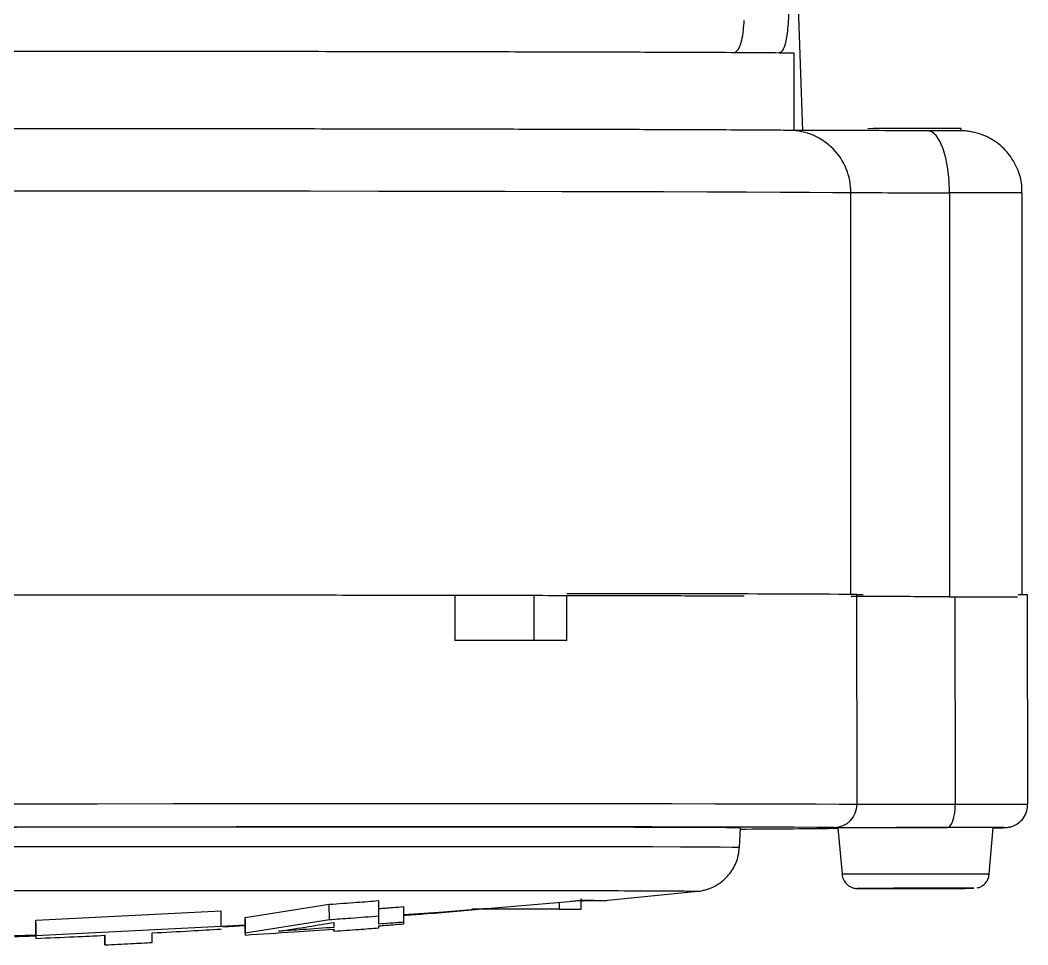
# Model space of a CAD drawing. Header units: millimetres. Extents: x 2462 to 4142, y 835 to 2023.
# Drawn here: x 3087.1 to 3152, y 1093.9 to 1153.5 of the extents above; entities that cross this region are included whole.
import ezdxf

# ---------------------------------------------------------------- set-up
doc = ezdxf.new("R2010")
doc.units = ezdxf.units.MM

msp = doc.modelspace()

# ---------------------------------------------------------------- linework, layer by layer
at = {"color": 7, "linetype": 'Continuous', "lineweight": 25}
for p, q in [((3137.477, 1146.339), (3135.522, 1202.339)), ((3136.903, 1151.357), (3136.903, 1146.357)), ((3147.651, 1146.333), (3147.651, 1146.485)), ((3140.558, 1116.503), (3140.558, 1142.367)), ((3146.904, 1142.352), (3146.904, 1116.353)), ((3151.594, 1116.496), (3151.594, 1142.34)), ((3115.074, 1116.451), (3115.079, 1113.542)), ((3120.183, 1113.542), (3120.178, 1116.434)), ((3122.294, 1113.541), (3122.289, 1116.437)), ((3140.96, 1103), (3140.937, 1116.5)), ((3147.26, 1116.351), (3147.283, 1102.997)), ((3151.951, 1102.992), (3151.928, 1116.492)), ((3133.392, 1100.224), (3133.455, 1101.461)), ((3139.487, 1101.444), (3139.73, 1101.447)), ((3139.728, 1101.471), (3139.994, 1098.485)), ((3141.728, 1101.483), (3141.728, 1101.482)), ((3147.728, 1101.493), (3147.728, 1101.493)), ((3149.471, 1098.501), (3149.728, 1101.488)), ((3149.727, 1101.483), (3149.995, 1101.485)), ((3124.702, 1096.794), (3130.707, 1097.39)), ((3130.711, 1097.391), (3130.706, 1097.39)), ((3130.717, 1097.393), (3130.711, 1097.391)), ((3101.585, 1095.703), (3107.001, 1096.557)), ((3107.003, 1095.552), (3107.001, 1096.557)), ((3110.18, 1095.785), (3110.178, 1096.79)), ((3121.802, 1096.694), (3121.802, 1096.232)), ((3123.203, 1096.232), (3123.203, 1096.932)), ((3124.436, 1096.772), (3123.538, 1096.774)), ((3088.123, 1095.528), (3100.037, 1096.133)), ((3100.038, 1095.13), (3100.037, 1096.133)), ((3111.799, 1095.403), (3111.798, 1096.407)), ((3121.802, 1096.232), (3116.192, 1096.232)), ((3121.802, 1096.232), (3123.203, 1096.232)), ((3088.125, 1094.525), (3088.123, 1095.528)), ((3088.123, 1095.362), (3088.125, 1094.36)), ((3100.038, 1095.148), (3101.586, 1095.238)), ((3101.587, 1094.7), (3101.585, 1095.703)), ((3101.585, 1095.581), (3101.587, 1094.579)), ((3107.003, 1095.552), (3101.587, 1094.7)), ((3107.298, 1095.393), (3107.299, 1095.067)), ((3110.181, 1095.278), (3110.18, 1095.785)), ((3086.75, 1094.541), (3088.125, 1094.594)), ((3100.038, 1095.13), (3088.125, 1094.525)), ((3095.61, 1094.1), (3095.609, 1094.714)), ((3101.586, 1095.167), (3100.149, 1095.088)), ((3107.299, 1094.826), (3107.299, 1094.96)), ((3092.554, 1094.559), (3092.555, 1093.945)), ((3092.555, 1093.945), (3092.554, 1094.559))]:
    msp.add_line(p, q, dxfattribs=at)
at = {"color": 7, "linetype": 'Continuous', "lineweight": 25, "flags": 128}
for points in [[(3147.651, 1146.485), (3147.648, 1146.485), (3147.423, 1146.487)], [(3146.904, 1142.352), (3146.878, 1143.133), (3146.798, 1143.883), (3146.669, 1144.574), (3146.496, 1145.179), (3146.285, 1145.675), (3146.043, 1146.044), (3145.782, 1146.27), (3145.51, 1146.345)], [(3075.959, 1142.488), (3081.222, 1142.485), (3086.397, 1142.483), (3091.462, 1142.479), (3096.392, 1142.475), (3101.167, 1142.47), (3105.764, 1142.465), (3110.162, 1142.459), (3114.342, 1142.453), (3118.285, 1142.446), (3121.972, 1142.439), (3125.388, 1142.431), (3128.516, 1142.423), (3131.343, 1142.414), (3133.855, 1142.405), (3136.042, 1142.396), (3137.894, 1142.386), (3139.401, 1142.377), (3140.558, 1142.367)], [(3140.937, 1116.5), (3141.249, 1116.499), (3141.346, 1116.498)], [(3151.325, 1116.497), (3151.717, 1116.495), (3151.928, 1116.492)], [(3122.294, 1113.541), (3121.443, 1113.541), (3120.577, 1113.542), (3119.697, 1113.542), (3118.801, 1113.542), (3117.892, 1113.542), (3116.968, 1113.542), (3116.03, 1113.542), (3115.079, 1113.542)], [(3076.563, 1103.011), (3081.823, 1103.018), (3086.993, 1103.024), (3092.052, 1103.03), (3096.976, 1103.034), (3101.742, 1103.037), (3106.33, 1103.04), (3110.719, 1103.042), (3114.888, 1103.042), (3118.819, 1103.042), (3122.494, 1103.041), (3125.897, 1103.039), (3129.011, 1103.036), (3131.824, 1103.032), (3134.321, 1103.028), (3136.493, 1103.022), (3138.328, 1103.016), (3139.82, 1103.008), (3140.96, 1103)], [(3147.283, 1102.997), (3148.826, 1102.998), (3150.131, 1102.998), (3151.122, 1102.997), (3151.741, 1102.995), (3151.951, 1102.992), (3151.951, 1102.992)], [(3146.758, 1101.493), (3146.861, 1101.523), (3146.959, 1101.609), (3147.05, 1101.748), (3147.13, 1101.935), (3147.195, 1102.163), (3147.243, 1102.423), (3147.273, 1102.704), (3147.283, 1102.997)], [(3133.455, 1101.461), (3133.444, 1101.463), (3133.178, 1101.472), (3132.559, 1101.48), (3131.589, 1101.488), (3130.274, 1101.495), (3128.62, 1101.501), (3126.636, 1101.506), (3124.331, 1101.511), (3121.716, 1101.514), (3118.805, 1101.517), (3115.613, 1101.519), (3112.154, 1101.52), (3108.447, 1101.52), (3104.51, 1101.519), (3100.363, 1101.517), (3096.025, 1101.515), (3091.52, 1101.511), (3086.868, 1101.507), (3082.094, 1101.501), (3077.221, 1101.495), (3072.273, 1101.489), (3067.28, 1101.481)], [(3139.487, 1101.497), (3138.368, 1101.505), (3136.905, 1101.512), (3135.103, 1101.519), (3132.973, 1101.524), (3130.522, 1101.529), (3127.762, 1101.532), (3124.706, 1101.535), (3121.367, 1101.537), (3117.761, 1101.538), (3113.904, 1101.539), (3109.813, 1101.538), (3105.507, 1101.536), (3101.005, 1101.534), (3096.327, 1101.53), (3091.496, 1101.526), (3086.532, 1101.521), (3081.458, 1101.515), (3076.298, 1101.508)], [(3144.753, 1101.49), (3143.408, 1101.487), (3142.153, 1101.484), (3141.076, 1101.481), (3140.25, 1101.477), (3139.731, 1101.474), (3139.553, 1101.471), (3139.728, 1101.469)], [(3149.727, 1101.486), (3149.776, 1101.486), (3149.953, 1101.489), (3149.776, 1101.491), (3149.257, 1101.493), (3148.43, 1101.493), (3147.353, 1101.493), (3146.099, 1101.492), (3144.753, 1101.49)], [(3149.995, 1101.485), (3149.995, 1101.485), (3150.402, 1101.488), (3150.402, 1101.491), (3150.04, 1101.493)], [(3067.174, 1100.244), (3070.575, 1100.249), (3075.52, 1100.256), (3080.398, 1100.262), (3085.188, 1100.268), (3089.863, 1100.273), (3094.402, 1100.276), (3098.782, 1100.279), (3102.982, 1100.281), (3106.98, 1100.283), (3110.757, 1100.283), (3114.294, 1100.282), (3117.574, 1100.281), (3120.581, 1100.278), (3123.298, 1100.275), (3125.715, 1100.271), (3127.817, 1100.266), (3129.595, 1100.26), (3131.04, 1100.254), (3132.145, 1100.246), (3132.904, 1100.238), (3133.314, 1100.23), (3133.392, 1100.224)], [(3141.275, 1097.571), (3141.886, 1097.57), (3142.776, 1097.571), (3143.857, 1097.572), (3145.025, 1097.573), (3146.163, 1097.576), (3147.162, 1097.579), (3147.923, 1097.582), (3148.373, 1097.584), (3148.465, 1097.587), (3148.193, 1097.589), (3147.582, 1097.589), (3146.693, 1097.589), (3145.611, 1097.588), (3144.444, 1097.586), (3143.305, 1097.584), (3142.306, 1097.581), (3141.545, 1097.578), (3141.096, 1097.575), (3140.992, 1097.574)], [(3140.992, 1097.574), (3141.003, 1097.573), (3141.275, 1097.571)]]:
    msp.add_lwpolyline(points, dxfattribs=at)
at = {"color": 7, "linetype": 'Continuous', "lineweight": 25}
for centre, radius, start, end in [((3146.114, 390.955), 755.533, 89.900694, 90.338466), ((3136.593, 1142.4), 3.965, 359.51787, 89.53649), ((3146.42, 2343.108), 1200.756, 269.720299, 270.02312), ((3148.07, 706.813), 435.541, 89.53645, 90.15337), ((3124.619, -2090.902), 3207.443, 89.708496, 90.04162), ((3139.472, 1102.986), 1.489, 270.59067, 0.55674), ((3144.764, 2285.504), 1182.51, 269.815671, 270.12201), ((3127.78, 2237.105), 1135.72, 270.286136, 270.590598), ((3143.862, 2461.376), 1359.886, 269.815671, 270.12201), ((3146.517, 57.117), 1044.376, 89.823847, 90.372462), ((3148.287, 216.717), 884.777, 89.886455, 90.099012), ((3146.428, 108.717), 989.788, 89.823847, 90.372462)]:
    msp.add_arc(centre, radius, start, end, dxfattribs=at)
for points, knots in [([(3136.558, 1156.357), (3136.57, 1155.795), (3136.595, 1154.671), (3136.536, 1153.176), (3136.392, 1152.046), (3136.184, 1151.449), (3136.015, 1151.389), (3135.948, 1151.366)], [0, 0, 0, 0, 0.214435, 0.428838, 0.643997, 0.859437, 1, 1, 1, 1]), ([(3133.069, 1151.365), (3133.186, 1151.444), (3133.419, 1151.602), (3133.626, 1152.456), (3133.687, 1153.228), (3133.704, 1153.442)], [0, 0, 0, 0, 0.419672, 0.839002, 1, 1, 1, 1]), ([(3136.625, 1146.365), (3136.111, 1146.37), (3135.074, 1146.379), (3132.609, 1146.392), (3129.442, 1146.405), (3125.513, 1146.418), (3120.864, 1146.43), (3115.561, 1146.441), (3109.683, 1146.451), (3103.316, 1146.459), (3096.589, 1146.467), (3089.613, 1146.473), (3082.508, 1146.477), (3077.659, 1146.479), (3075.256, 1146.48)], [0, 0, 0, 0, 0.079959, 0.161371, 0.244142, 0.328893, 0.414216, 0.5, 0.585778, 0.671102, 0.755858, 0.838624, 0.920039, 1, 1, 1, 1]), ([(3145.51, 1146.345), (3144.43, 1146.346), (3142.235, 1146.348), (3139.564, 1146.353), (3137.538, 1146.359), (3136.926, 1146.363), (3136.625, 1146.365)], [0, 0, 0, 0, 0.245796, 0.5, 0.754204, 1, 1, 1, 1]), ([(3147.027, 1146.343), (3147.024, 1146.343), (3146.878, 1146.344), (3146.364, 1146.345), (3145.79, 1146.345), (3145.51, 1146.345)], [0, 0, 0, 0, 0.009572, 0.516319, 1, 1, 1, 1]), ([(3151.555, 1142.34), (3151.564, 1142.506), (3151.593, 1143.048), (3151.305, 1143.943), (3150.727, 1144.915), (3149.883, 1145.684), (3149.011, 1146.116), (3148.336, 1146.28), (3147.978, 1146.324), (3147.804, 1146.335), (3147.703, 1146.339), (3147.636, 1146.34), (3147.574, 1146.341), (3147.456, 1146.342), (3147.285, 1146.343), (3147.1, 1146.343), (3147.027, 1146.343)], [0, 0, 0, 0, 0.062516, 0.203881, 0.345246, 0.486613, 0.627986, 0.707567, 0.747713, 0.76407, 0.775127, 0.795315, 0.829216, 0.881765, 0.953209, 1, 1, 1, 1]), ([(3075.959, 1116.488), (3078.594, 1116.487), (3083.865, 1116.484), (3091.51, 1116.479), (3098.864, 1116.473), (3105.838, 1116.465), (3112.367, 1116.456), (3118.378, 1116.446), (3123.829, 1116.435), (3128.596, 1116.423), (3131.901, 1116.413), (3133.358, 1116.407), (3133.705, 1116.405)], [0, 0, 0, 0, 0.107373, 0.214746, 0.322119, 0.429492, 0.536866, 0.644239, 0.751612, 0.858985, 0.966358, 1, 1, 1, 1]), ([(3146.904, 1116.353), (3147.567, 1116.352), (3148.891, 1116.351), (3150.347, 1116.348), (3151.171, 1116.345), (3151.284, 1116.344), (3151.294, 1116.343)], [0, 0, 0, 0, 0.3220581, 0.6441162, 0.9661742, 1, 1, 1, 1]), ([(3149.988, 1101.485), (3150.01, 1101.485), (3150.252, 1101.486), (3150.372, 1101.487), (3150.467, 1101.489), (3150.509, 1101.49), (3150.57, 1101.494), (3150.683, 1101.505), (3150.971, 1101.562), (3151.344, 1101.748), (3151.698, 1102.115), (3151.919, 1102.534), (3151.929, 1102.85), (3151.934, 1102.993)], [0, 0, 0, 0, 0.030092, 0.333954, 0.433801, 0.475521, 0.495084, 0.513435, 0.562953, 0.690118, 0.788862, 0.904247, 1, 1, 1, 1]), ([(3130.707, 1097.39), (3130.763, 1097.396), (3130.854, 1097.406), (3131.132, 1097.463), (3131.43, 1097.552), (3131.863, 1097.737), (3132.443, 1098.128), (3133.006, 1098.802), (3133.326, 1099.565), (3133.375, 1100.063), (3133.394, 1100.249)], [0, 0, 0, 0, 0.113476, 0.181126, 0.241872, 0.33121, 0.486718, 0.683313, 0.881401, 1, 1, 1, 1]), ([(3140, 1098.485), (3139.999, 1098.472), (3139.99, 1098.345), (3140.082, 1098.131), (3140.239, 1097.895), (3140.421, 1097.742), (3140.594, 1097.65), (3140.741, 1097.602), (3140.847, 1097.583), (3140.907, 1097.577), (3140.934, 1097.575), (3140.954, 1097.574), (3140.978, 1097.573), (3141.033, 1097.572), (3141.163, 1097.572), (3141.271, 1097.571)], [0, 0, 0, 0, 0.013636, 0.136308, 0.234618, 0.317448, 0.386894, 0.442742, 0.483087, 0.501782, 0.515067, 0.530782, 0.558523, 0.633023, 1, 1, 1, 1]), ([(3148.687, 1097.611), (3148.731, 1097.621), (3148.845, 1097.649), (3149.047, 1097.752), (3149.264, 1097.946), (3149.428, 1098.212), (3149.448, 1098.409), (3149.457, 1098.494)], [0, 0, 0, 0, 0.108655, 0.280806, 0.532642, 0.798652, 1, 1, 1, 1]), ([(3062.26, 1097.404), (3064.901, 1097.409), (3070.293, 1097.418), (3078.42, 1097.429), (3086.584, 1097.438), (3094.579, 1097.445), (3102.183, 1097.449), (3109.178, 1097.45), (3115.2, 1097.448), (3120.184, 1097.444), (3124.132, 1097.437), (3127.157, 1097.429), (3129.24, 1097.418), (3130.492, 1097.406), (3130.643, 1097.397), (3130.717, 1097.393)], [0, 0, 0, 0, 0.073675, 0.150434, 0.229885, 0.311524, 0.394751, 0.478886, 0.563205, 0.640041, 0.715869, 0.790184, 0.862545, 0.932581, 1, 1, 1, 1]), ([(3143.089, 1097.579), (3143.243, 1097.58), (3143.428, 1097.581), (3143.755, 1097.582), (3144.014, 1097.583), (3144.591, 1097.584), (3145.231, 1097.585), (3145.852, 1097.586), (3146.187, 1097.586), (3146.358, 1097.586), (3146.469, 1097.585), (3146.591, 1097.585), (3146.891, 1097.584), (3147.122, 1097.584), (3147.11, 1097.583), (3146.898, 1097.582), (3146.302, 1097.58), (3146.044, 1097.579), (3145.713, 1097.577), (3145.454, 1097.577), (3144.877, 1097.576), (3144.238, 1097.575), (3143.616, 1097.574), (3143.282, 1097.574), (3143.11, 1097.574), (3142.999, 1097.574), (3142.877, 1097.575), (3142.578, 1097.576), (3142.347, 1097.576), (3142.358, 1097.577), (3142.574, 1097.578), (3142.855, 1097.579), (3143.089, 1097.579)], [0, 0, 0, 0, 0.066265, 0.079332, 0.091749, 0.120574, 0.19854, 0.226761, 0.249845, 0.26589, 0.284505, 0.318085, 0.379426, 0.408251, 0.420668, 0.433735, 0.5, 0.566265, 0.579332, 0.591749, 0.620574, 0.69854, 0.726761, 0.749845, 0.76589, 0.784505, 0.818085, 0.879426, 0.908251, 0.920668, 0.933735, 1, 1, 1, 1]), ([(3107.001, 1096.557), (3107.59, 1096.599), (3108.649, 1096.675), (3109.708, 1096.754), (3110.178, 1096.79)], [0, 0, 0, 0, 0.555963, 1, 1, 1, 1]), ([(3111.799, 1095.901), (3112.653, 1095.96), (3116.221, 1096.205), (3119.746, 1096.512), (3122.427, 1096.746)], [0, 0, 0, 0, 0.239418, 1, 1, 1, 1]), ([(3122.427, 1096.746), (3122.577, 1096.759), (3122.861, 1096.783), (3123.188, 1096.808), (3123.435, 1096.824), (3123.503, 1096.824), (3123.538, 1096.824)], [0, 0, 0, 0, 0.275858, 0.523521, 0.75515, 1, 1, 1, 1]), ([(3123.538, 1096.774), (3123.503, 1096.773), (3123.44, 1096.772), (3123.277, 1096.76), (3123.203, 1096.755)], [0, 0, 0, 0, 0.542055, 1, 1, 1, 1]), ([(3123.538, 1096.824), (3123.867, 1096.815), (3124.54, 1096.796), (3124.87, 1096.781), (3124.725, 1096.778), (3124.704, 1096.778)], [0, 0, 0, 0, 0.447856, 0.916917, 1, 1, 1, 1]), ([(3110.179, 1096.282), (3110.48, 1096.305), (3111.019, 1096.346), (3111.559, 1096.388), (3111.798, 1096.407)], [0, 0, 0, 0, 0.557367, 1, 1, 1, 1]), ([(3116.851, 1096.232), (3115.592, 1096.122), (3113.918, 1095.975), (3112.22, 1095.862), (3111.799, 1095.834)], [0, 0, 0, 0, 0.751614, 1, 1, 1, 1]), ([(3088.123, 1095.362), (3088.123, 1095.392), (3088.123, 1095.446), (3088.123, 1095.503), (3088.123, 1095.528)], [0, 0, 0, 0, 0.554794, 1, 1, 1, 1]), ([(3101.585, 1095.581), (3101.585, 1095.603), (3101.585, 1095.643), (3101.585, 1095.685), (3101.585, 1095.703)], [0, 0, 0, 0, 0.557338, 1, 1, 1, 1]), ([(3103.735, 1094.823), (3104.384, 1094.922), (3105.572, 1095.102), (3106.759, 1095.302), (3107.298, 1095.393)], [0, 0, 0, 0, 0.545958, 1, 1, 1, 1]), ([(3110.18, 1095.785), (3109.582, 1095.74), (3108.524, 1095.661), (3107.465, 1095.585), (3107.003, 1095.552)], [0, 0, 0, 0, 0.564034, 1, 1, 1, 1]), ([(3107.298, 1095.393), (3107.299, 1095.328), (3107.299, 1095.212), (3107.299, 1095.111), (3107.299, 1095.067)], [0, 0, 0, 0, 0.565441, 1, 1, 1, 1]), ([(3111.799, 1095.403), (3111.496, 1095.379), (3110.956, 1095.337), (3110.417, 1095.296), (3110.181, 1095.278)], [0, 0, 0, 0, 0.562632, 1, 1, 1, 1]), ([(3110.181, 1095.171), (3110.481, 1095.194), (3111.021, 1095.235), (3111.561, 1095.277), (3111.8, 1095.295)], [0, 0, 0, 0, 0.557215, 1, 1, 1, 1]), ([(3111.8, 1095.295), (3111.8, 1095.315), (3111.8, 1095.35), (3111.799, 1095.386), (3111.799, 1095.403)], [0, 0, 0, 0, 0.558484, 1, 1, 1, 1]), ([(3095.609, 1094.714), (3096.428, 1094.758), (3097.905, 1094.838), (3099.381, 1094.925), (3100.039, 1094.964)], [0, 0, 0, 0, 0.554411, 1, 1, 1, 1]), ([(3101.587, 1094.579), (3102.634, 1094.645), (3104.539, 1094.766), (3106.442, 1094.899), (3107.299, 1094.96)], [0, 0, 0, 0, 0.549838, 1, 1, 1, 1]), ([(3101.587, 1094.7), (3101.587, 1094.677), (3101.587, 1094.635), (3101.587, 1094.596), (3101.587, 1094.579)], [0, 0, 0, 0, 0.562654, 1, 1, 1, 1]), ([(3107.299, 1095.067), (3106.627, 1095.019), (3105.439, 1094.936), (3104.251, 1094.857), (3103.735, 1094.823)], [0, 0, 0, 0, 0.565906, 1, 1, 1, 1]), ([(3107.299, 1094.826), (3107.832, 1094.864), (3108.793, 1094.933), (3109.753, 1095.005), (3110.181, 1095.037)], [0, 0, 0, 0, 0.554564, 1, 1, 1, 1]), ([(3107.299, 1094.96), (3107.299, 1094.933), (3107.299, 1094.887), (3107.299, 1094.844), (3107.299, 1094.826)], [0, 0, 0, 0, 0.562267, 1, 1, 1, 1]), ([(3110.181, 1095.037), (3110.181, 1095.061), (3110.181, 1095.104), (3110.181, 1095.15), (3110.181, 1095.171)], [0, 0, 0, 0, 0.5579878, 1, 1, 1, 1]), ([(3088.125, 1094.511), (3088.015, 1094.506), (3087.558, 1094.485), (3087.099, 1094.472), (3086.75, 1094.461)], [0, 0, 0, 0, 0.240813, 1, 1, 1, 1]), ([(3088.125, 1094.36), (3088.945, 1094.395), (3090.421, 1094.457), (3091.898, 1094.528), (3092.554, 1094.559)], [0, 0, 0, 0, 0.555156, 1, 1, 1, 1]), ([(3088.125, 1094.525), (3088.125, 1094.493), (3088.125, 1094.437), (3088.125, 1094.383), (3088.125, 1094.36)], [0, 0, 0, 0, 0.565204, 1, 1, 1, 1]), ([(3092.555, 1093.945), (3093.119, 1093.973), (3094.138, 1094.023), (3095.156, 1094.076), (3095.61, 1094.1)], [0, 0, 0, 0, 0.55383, 1, 1, 1, 1])]:
    msp.add_open_spline(points, degree=3, knots=knots, dxfattribs=at)
for points in [[(3061.229, 1151.482), (3064.288, 1151.481), (3070.404, 1151.481), (3079.457, 1151.478), (3088.25, 1151.473), (3096.656, 1151.466), (3104.551, 1151.457), (3111.818, 1151.446), (3118.351, 1151.434), (3124.052, 1151.421), (3128.844, 1151.406), (3132.631, 1151.39), (3135.456, 1151.374), (3136.421, 1151.362), (3136.903, 1151.357)], [(3146.904, 1116.353), (3146.12, 1116.353), (3144.553, 1116.355), (3142.66, 1116.358), (3141.217, 1116.362), (3140.778, 1116.365), (3140.558, 1116.367)]]:
    msp.add_open_spline(points, degree=3, dxfattribs=at)

doc.saveas('drawing.dxf')
